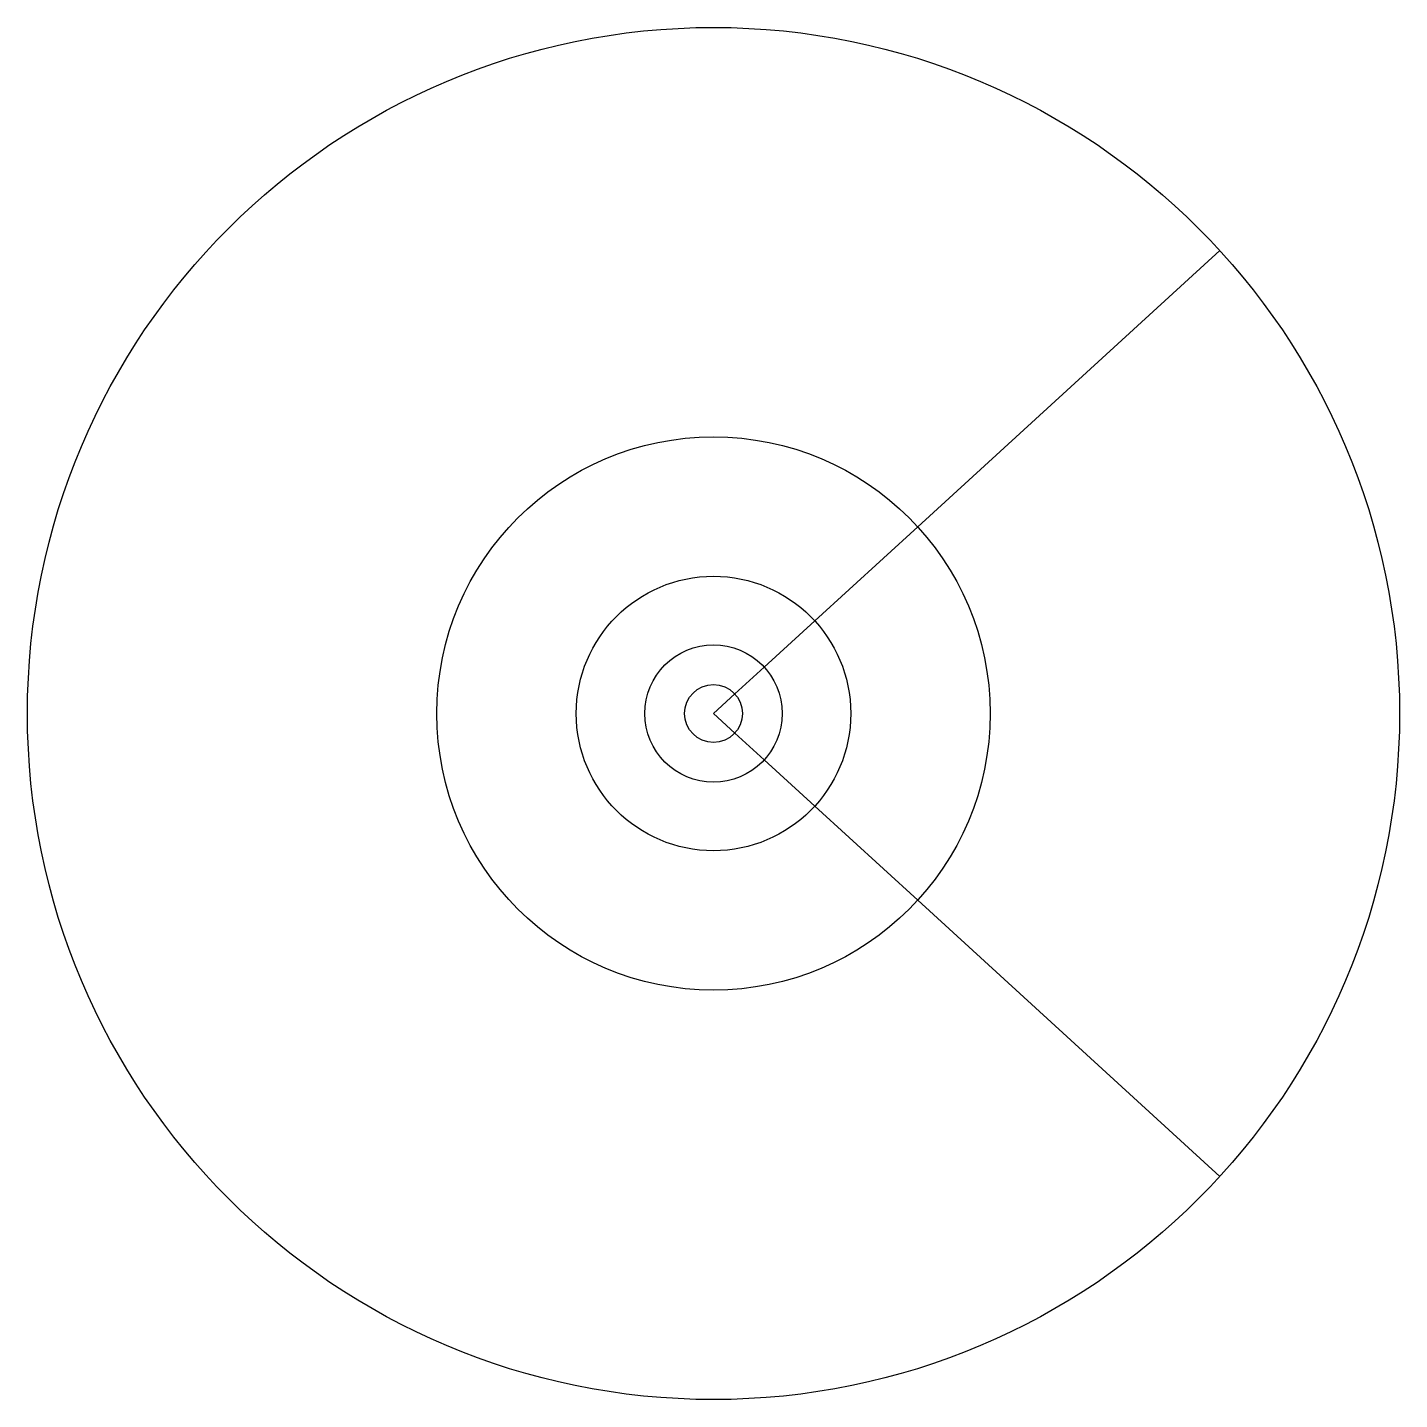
# Model space of a CAD drawing. Header units: metres. Extents: x -42 to 42, y -42 to 42.
import ezdxf

# ---------------------------------------------------------------- set-up
doc = ezdxf.new("R2010")
doc.units = ezdxf.units.M
for name, color, linetype in [('BLINDSPOT', 1, 'Continuous'), ('DORI-D', 3, 'Continuous'), ('DORI-I', 1, 'Continuous'), ('DORI-O', 2, 'Continuous'), ('DORI-R', 30, 'Continuous')]:
    doc.layers.add(name, color=color, linetype=linetype)

msp = doc.modelspace()

# ---------------------------------------------------------------- linework, layer by layer
at = {"layer": 'BLINDSPOT', "transparency": 33554610}
for q in [(1.307, 1.195), (1.307, -1.195)]:
    msp.add_line((0, 0), q, dxfattribs=at)
msp.add_circle((0, 0), 1.771, dxfattribs=at)
at = {"layer": 'DORI-D', "transparency": 33554457}
for p, q in [((12.499, 11.428), (30.997, 28.34)), ((12.499, -11.428), (30.997, -28.34))]:
    msp.add_line(p, q, dxfattribs=at)
msp.add_circle((0, 0), 42, dxfattribs=at)
at = {"layer": 'DORI-I', "transparency": 33554585}
for p, q in [((1.307, 1.195), (3.1, 2.834)), ((1.307, -1.195), (3.1, -2.834))]:
    msp.add_line(p, q, dxfattribs=at)
msp.add_circle((0, 0), 4.2, dxfattribs=at)
at = {"layer": 'DORI-O', "transparency": 33554483}
for p, q in [((6.199, 5.668), (12.499, 11.428)), ((6.199, -5.668), (12.499, -11.428))]:
    msp.add_line(p, q, dxfattribs=at)
msp.add_circle((0, 0), 16.935, dxfattribs=at)
at = {"layer": 'DORI-R', "transparency": 33554534}
for p, q in [((3.1, 2.834), (6.199, 5.668)), ((3.1, -2.834), (6.199, -5.668))]:
    msp.add_line(p, q, dxfattribs=at)
msp.add_circle((0, 0), 8.4, dxfattribs=at)

doc.saveas('drawing.dxf')
